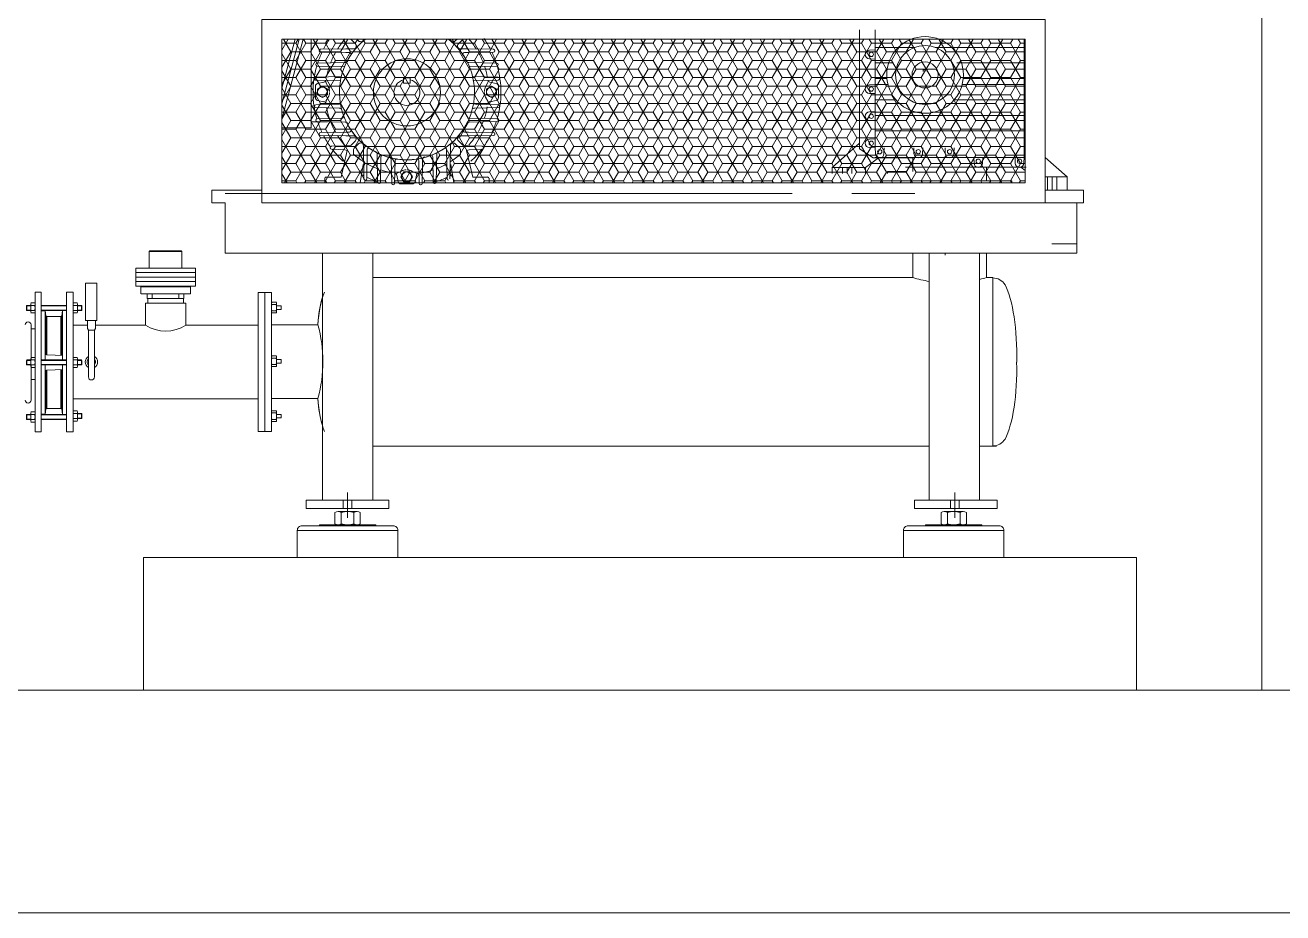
# Model space of a CAD drawing. Header units: millimetres. Extents: x 100 to 1590, y 100 to 694.
# Drawn here: x 1441.7 to 1459.52, y 543.83 to 556.41 of the extents above; entities that cross this region are included whole.
import ezdxf

# ---------------------------------------------------------------- set-up
doc = ezdxf.new("R2010")
doc.units = ezdxf.units.MM
for name, color, linetype, lineweight in [('Aço 1020', 6, 'Continuous', 9), ('contorno', 1, 'Continuous', 9), ('M-EQUIPAMENTOS', 1, 'Continuous', 9), ('PAREDE', 7, 'Continuous', 9)]:
    doc.layers.add(name, color=color, linetype=linetype, lineweight=lineweight)

msp = doc.modelspace()

# ---------------------------------------------------------------- hatches: boundary and pattern name
at = {"layer": 'M-EQUIPAMENTOS', "linetype": 'Continuous'}
h = msp.add_hatch(dxfattribs=at)
h.set_pattern_fill('HONEY', color=1, scale=1.125, angle=180, style=0)
h.set_pattern_definition([(180, (1611.68507, 394.29844), (-0.2109375, 0.12178482), [-0.140625, 0.28125]), (60, (1611.68507, 394.29844), (0.2109375, 0.12178482), [-0.140625, 0.28125]), (120, (1611.68507, 394.29844), (-5e-10, 0.243569645), [0.28125, -0.140625])])
h.paths.add_polyline_path([(1445.34, 554.172), (1455.871, 554.172), (1455.871, 556.208), (1445.34, 556.208)])

# ---------------------------------------------------------------- linework, layer by layer
at = {"layer": 'Aço 1020'}
msp.add_lwpolyline([(1440.472, 546.99), (1440.472, 563.209), (1459.222, 563.209), (1459.222, 546.99)], close=True, dxfattribs=at)
at = {"layer": 'contorno'}
msp.add_line((1446.916, 548.865), (1445.625, 548.865), dxfattribs=at)
at = {"layer": 'M-EQUIPAMENTOS', "linetype": 'Continuous'}
for p, q in [((1445.34, 555.294), (1445.584, 556.208)), ((1445.643, 556.208), (1445.34, 555.076)), ((1445.34, 555.512), (1445.526, 556.208)), ((1445.753, 556.208), (1445.753, 554.952)), ((1446.383, 556.141), (1446.32, 556.204)), ((1446.426, 556.184), (1446.402, 556.208)), ((1447.797, 556.184), (1447.821, 556.208)), ((1447.84, 556.141), (1447.903, 556.204)), ((1453.524, 556.341), (1453.524, 554.655)), ((1453.524, 554.655), (1453.524, 556.341)), ((1453.743, 554.667), (1453.743, 556.341)), ((1455.854, 554.534), (1455.854, 556.208)), ((1445.868, 556.044), (1445.868, 556.046)), ((1445.868, 556.044), (1445.868, 556.042)), ((1445.886, 556.065), (1446.354, 556.071)), ((1445.886, 556.023), (1446.296, 556.018)), ((1446.244, 556.07), (1446.354, 556.071)), ((1447.979, 556.07), (1447.869, 556.071)), ((1448.337, 556.065), (1447.869, 556.071)), ((1448.337, 556.023), (1447.928, 556.018)), ((1448.355, 556.044), (1448.355, 556.046)), ((1448.355, 556.044), (1448.355, 556.042)), ((1453.743, 556.057), (1453.662, 556.053)), ((1454.306, 556.092), (1453.743, 556.092)), ((1455.854, 556.092), (1454.595, 556.092)), ((1455.854, 556.057), (1455.871, 556.056)), ((1445.82, 555.849), (1445.82, 555.851)), ((1445.82, 555.849), (1445.82, 555.848)), ((1445.839, 555.87), (1446.237, 555.876)), ((1446.244, 556.019), (1446.296, 556.018)), ((1447.979, 556.019), (1447.928, 556.018)), ((1448.384, 555.87), (1447.97, 555.877)), ((1448.403, 555.849), (1448.403, 555.851)), ((1448.403, 555.849), (1448.403, 555.848)), ((1453.743, 555.927), (1453.662, 555.932)), ((1454.001, 555.873), (1453.743, 555.873)), ((1455.854, 555.873), (1454.901, 555.873)), ((1455.854, 555.927), (1455.871, 555.928)), ((1445.819, 555.671), (1446.182, 555.678)), ((1445.839, 555.828), (1446.229, 555.822)), ((1448.384, 555.828), (1447.994, 555.822)), ((1448.404, 555.671), (1448.041, 555.678)), ((1454.423, 555.75), (1454.423, 555.776)), ((1454.479, 555.776), (1454.423, 555.776)), ((1454.479, 555.75), (1454.479, 555.776)), ((1445.801, 555.65), (1445.801, 555.652)), ((1445.801, 555.65), (1445.801, 555.652)), ((1445.801, 555.65), (1445.801, 555.648)), ((1445.801, 555.65), (1445.801, 555.648)), ((1445.814, 555.542), (1445.814, 555.461)), ((1445.819, 555.629), (1446.17, 555.623)), ((1445.915, 555.542), (1445.844, 555.501)), ((1445.844, 555.501), (1445.844, 555.42)), ((1445.936, 555.599), (1445.847, 555.581)), ((1445.985, 555.501), (1445.915, 555.542)), ((1445.997, 555.534), (1445.965, 555.594)), ((1445.985, 555.42), (1445.985, 555.501)), ((1447.065, 555.661), (1447.065, 555.586)), ((1447.158, 555.661), (1447.065, 555.661)), ((1447.065, 555.586), (1447.158, 555.586)), ((1447.158, 555.586), (1447.158, 555.661)), ((1448.404, 555.629), (1448.053, 555.623)), ((1448.226, 555.534), (1448.258, 555.594)), ((1448.238, 555.501), (1448.309, 555.542)), ((1448.238, 555.42), (1448.238, 555.501)), ((1448.287, 555.599), (1448.376, 555.581)), ((1448.309, 555.542), (1448.379, 555.501)), ((1448.379, 555.501), (1448.379, 555.42)), ((1448.409, 555.542), (1448.409, 555.461)), ((1448.423, 555.65), (1448.423, 555.652)), ((1448.423, 555.65), (1448.423, 555.648)), ((1453.743, 555.566), (1453.662, 555.562)), ((1453.743, 555.566), (1453.662, 555.562)), ((1453.914, 555.653), (1453.743, 555.653)), ((1453.925, 555.567), (1453.743, 555.567)), ((1455.854, 555.567), (1454.977, 555.567)), ((1455.854, 555.653), (1454.987, 555.653)), ((1455.854, 555.566), (1455.871, 555.565)), ((1455.854, 555.566), (1455.871, 555.565)), ((1445.814, 555.38), (1445.814, 555.461)), ((1445.844, 555.42), (1445.915, 555.38)), ((1445.936, 555.323), (1445.847, 555.34)), ((1445.915, 555.38), (1445.985, 555.42)), ((1445.997, 555.388), (1445.965, 555.328)), ((1448.226, 555.388), (1448.258, 555.328)), ((1448.309, 555.38), (1448.238, 555.42)), ((1448.287, 555.323), (1448.376, 555.34)), ((1448.379, 555.42), (1448.309, 555.38)), ((1448.409, 555.38), (1448.409, 555.461)), ((1453.743, 555.437), (1453.662, 555.441)), ((1453.743, 555.437), (1453.662, 555.441)), ((1454.04, 555.347), (1453.743, 555.347)), ((1455.854, 555.347), (1454.862, 555.347)), ((1455.854, 555.437), (1455.871, 555.437)), ((1455.854, 555.437), (1455.871, 555.437)), ((1445.801, 555.26), (1445.801, 555.261)), ((1445.801, 555.26), (1445.801, 555.258)), ((1445.819, 555.28), (1446.139, 555.286)), ((1445.819, 555.239), (1446.156, 555.232)), ((1448.404, 555.239), (1448.071, 555.232)), ((1448.404, 555.28), (1448.084, 555.286)), ((1448.423, 555.26), (1448.423, 555.261)), ((1448.423, 555.26), (1448.423, 555.258)), ((1453.743, 555.182), (1453.662, 555.178)), ((1455.854, 555.182), (1455.871, 555.181)), ((1445.34, 554.952), (1445.753, 554.952)), ((1445.986, 555.038), (1445.753, 555.038)), ((1445.82, 555.061), (1445.82, 555.062)), ((1445.82, 555.061), (1445.82, 555.059)), ((1445.839, 555.081), (1446.189, 555.087)), ((1445.839, 555.04), (1446.237, 555.033)), ((1448.384, 555.04), (1447.986, 555.033)), ((1448.384, 555.081), (1447.994, 555.088)), ((1448.403, 555.061), (1448.403, 555.062)), ((1448.403, 555.061), (1448.403, 555.059)), ((1453.743, 555.053), (1453.662, 555.057)), ((1455.854, 555.128), (1453.743, 555.128)), ((1455.854, 555.053), (1455.871, 555.054)), ((1445.868, 554.866), (1445.868, 554.867)), ((1445.868, 554.866), (1445.868, 554.864)), ((1445.886, 554.887), (1446.296, 554.892)), ((1445.886, 554.845), (1446.354, 554.839)), ((1446.244, 554.891), (1446.296, 554.892)), ((1446.244, 554.84), (1446.354, 554.839)), ((1448.337, 554.845), (1447.869, 554.839)), ((1447.979, 554.84), (1447.869, 554.839)), ((1448.337, 554.887), (1447.928, 554.892)), ((1447.985, 554.891), (1447.934, 554.892)), ((1448.355, 554.866), (1448.355, 554.867)), ((1448.355, 554.866), (1448.355, 554.864)), ((1453.743, 554.798), (1453.662, 554.794)), ((1455.854, 554.908), (1453.743, 554.908)), ((1455.854, 554.798), (1455.871, 554.797)), ((1446.025, 554.67), (1446.025, 554.672)), ((1446.025, 554.67), (1446.025, 554.669)), ((1446.244, 554.696), (1446.044, 554.691)), ((1446.044, 554.65), (1446.232, 554.641)), ((1446.178, 554.256), (1446.266, 554.631)), ((1446.244, 554.696), (1446.301, 554.698)), ((1446.383, 554.769), (1446.32, 554.706)), ((1446.353, 554.579), (1446.355, 554.645)), ((1446.426, 554.726), (1446.363, 554.663)), ((1446.502, 554.23), (1446.495, 554.698)), ((1446.543, 554.23), (1446.549, 554.639)), ((1447.68, 554.23), (1447.674, 554.639)), ((1447.721, 554.23), (1447.728, 554.698)), ((1447.797, 554.726), (1447.86, 554.663)), ((1447.84, 554.769), (1447.903, 554.706)), ((1447.87, 554.579), (1447.868, 554.645)), ((1447.979, 554.696), (1447.922, 554.698)), ((1448.045, 554.256), (1447.957, 554.631)), ((1447.979, 554.696), (1448.179, 554.691)), ((1448.179, 554.65), (1447.992, 554.641)), ((1448.198, 554.67), (1448.198, 554.672)), ((1448.198, 554.67), (1448.198, 554.669)), ((1453.135, 554.39), (1453.524, 554.736)), ((1453.717, 554.526), (1453.524, 554.655)), ((1453.662, 554.673), (1453.743, 554.667)), ((1453.743, 554.674), (1453.748, 554.586)), ((1453.873, 554.667), (1453.868, 554.586)), ((1454.29, 554.667), (1454.294, 554.586)), ((1454.419, 554.667), (1454.415, 554.586)), ((1454.734, 554.667), (1454.738, 554.586)), ((1454.863, 554.667), (1454.859, 554.586)), ((1446.447, 554.172), (1446.492, 554.432)), ((1446.696, 554.182), (1446.69, 554.58)), ((1446.738, 554.182), (1446.744, 554.54)), ((1446.896, 554.163), (1446.889, 554.501)), ((1446.937, 554.163), (1446.943, 554.489)), ((1447.286, 554.163), (1447.28, 554.489)), ((1447.328, 554.163), (1447.334, 554.501)), ((1447.485, 554.182), (1447.479, 554.54)), ((1447.527, 554.182), (1447.533, 554.58)), ((1447.776, 554.172), (1447.731, 554.432)), ((1453.605, 554.39), (1453.792, 554.526)), ((1454.276, 554.526), (1453.717, 554.526)), ((1453.742, 554.534), (1455.854, 554.534)), ((1454.276, 554.333), (1454.276, 554.518)), ((1455.141, 554.534), (1455.145, 554.453)), ((1455.27, 554.534), (1455.266, 554.453)), ((1455.725, 554.534), (1455.729, 554.453)), ((1455.854, 554.541), (1455.85, 554.453)), ((1455.854, 554.541), (1455.85, 554.453)), ((1455.854, 554.536), (1455.871, 554.537)), ((1456.462, 554.257), (1456.152, 554.533)), ((1445.968, 554.256), (1446.178, 554.256)), ((1446.969, 554.28), (1446.986, 554.191)), ((1447.034, 554.341), (1446.974, 554.309)), ((1447.066, 554.329), (1447.026, 554.258)), ((1447.026, 554.258), (1447.066, 554.188)), ((1447.147, 554.329), (1447.066, 554.329)), ((1447.188, 554.258), (1447.147, 554.329)), ((1447.147, 554.188), (1447.188, 554.258)), ((1447.18, 554.341), (1447.24, 554.309)), ((1447.245, 554.28), (1447.228, 554.191)), ((1448.255, 554.256), (1448.045, 554.256)), ((1453.135, 554.39), (1453.605, 554.39)), ((1453.135, 554.305), (1453.135, 554.39)), ((1453.281, 554.305), (1453.281, 554.39)), ((1453.347, 554.305), (1453.347, 554.39)), ((1453.413, 554.305), (1453.413, 554.39)), ((1453.605, 554.39), (1453.605, 554.305)), ((1453.917, 554.333), (1454.182, 554.333)), ((1453.917, 554.333), (1453.917, 554.305)), ((1455.881, 554.393), (1454.175, 554.393)), ((1455.322, 554.2), (1455.322, 554.385)), ((1455.871, 554.346), (1455.806, 554.393)), ((1456.462, 554.257), (1456.152, 554.257)), ((1456.185, 554.069), (1456.185, 554.257)), ((1456.251, 554.069), (1456.251, 554.257)), ((1456.316, 554.069), (1456.316, 554.257)), ((1456.462, 554.069), (1456.462, 554.257)), ((1445.058, 554.069), (1444.348, 554.069)), ((1444.348, 554.069), (1444.348, 553.89)), ((1445.949, 554.238), (1445.949, 554.172)), ((1446.522, 554.211), (1446.521, 554.211)), ((1446.522, 554.211), (1446.524, 554.211)), ((1446.717, 554.164), (1446.716, 554.164)), ((1446.717, 554.164), (1446.719, 554.164)), ((1446.916, 554.144), (1446.915, 554.144)), ((1446.916, 554.144), (1446.918, 554.144)), ((1447.026, 554.158), (1447.107, 554.158)), ((1447.066, 554.188), (1447.147, 554.188)), ((1447.188, 554.158), (1447.107, 554.158)), ((1447.307, 554.144), (1447.305, 554.144)), ((1447.307, 554.144), (1447.309, 554.144)), ((1447.506, 554.164), (1447.504, 554.164)), ((1447.506, 554.164), (1447.508, 554.164)), ((1448.274, 554.238), (1448.274, 554.172)), ((1453.917, 554.2), (1455.68, 554.2)), ((1455.68, 554.2), (1455.68, 554.172)), ((1456.152, 554.069), (1456.626, 554.069)), ((1456.696, 554.069), (1456.152, 554.069)), ((1456.152, 554.069), (1456.462, 554.069)), ((1456.152, 554.069), (1456.462, 554.069)), ((1456.696, 554.069), (1456.696, 553.89)), ((1444.537, 553.89), (1444.348, 553.89)), ((1444.537, 554.023), (1452.57, 554.023)), ((1444.537, 553.176), (1444.537, 553.89)), ((1444.537, 553.89), (1444.537, 553.176)), ((1452.07, 554.023), (1452.427, 554.023)), ((1453.415, 554.023), (1454.305, 554.023)), ((1456.696, 553.89), (1455.805, 553.89)), ((1456.602, 553.176), (1456.602, 553.89)), ((1456.602, 553.89), (1456.602, 553.176)), ((1443.462, 553.201), (1443.922, 553.201)), ((1456.602, 553.176), (1444.537, 553.176)), ((1445.915, 549.679), (1445.915, 553.176)), ((1446.629, 553.176), (1446.629, 549.679)), ((1453.63, 553.176), (1453.987, 553.176)), ((1454.278, 552.832), (1454.278, 553.176)), ((1454.51, 553.176), (1454.51, 549.679)), ((1454.738, 553.176), (1454.738, 553.149)), ((1455.224, 549.679), (1455.224, 553.176)), ((1455.319, 552.832), (1455.319, 553.176)), ((1456.602, 553.309), (1456.245, 553.309)), ((1443.269, 552.967), (1443.269, 552.71)), ((1443.365, 552.967), (1443.269, 552.967)), ((1443.269, 552.903), (1444.115, 552.903)), ((1443.269, 552.839), (1444.098, 552.839)), ((1444.115, 552.967), (1443.365, 552.967)), ((1444.098, 552.839), (1444.115, 552.839)), ((1444.115, 552.935), (1444.115, 552.967)), ((1444.115, 552.903), (1444.115, 552.935)), ((1444.115, 552.871), (1444.115, 552.903)), ((1444.115, 552.855), (1444.115, 552.871)), ((1444.115, 552.839), (1444.115, 552.855)), ((1444.115, 552.806), (1444.115, 552.839)), ((1454.278, 552.832), (1446.629, 552.832)), ((1455.319, 552.832), (1455.411, 552.832)), ((1455.411, 552.832), (1455.411, 550.463)), ((1443.269, 552.774), (1444.034, 552.774)), ((1443.269, 552.71), (1444.115, 552.71)), ((1443.34, 552.602), (1443.34, 552.7)), ((1443.349, 552.774), (1443.365, 552.774)), ((1443.349, 552.71), (1443.365, 552.71)), ((1443.349, 552.7), (1443.365, 552.7)), ((1444.037, 552.71), (1443.365, 552.71)), ((1443.365, 552.71), (1443.969, 552.71)), ((1443.365, 552.7), (1443.959, 552.7)), ((1443.959, 552.7), (1444.047, 552.7)), ((1444.034, 552.774), (1444.115, 552.774)), ((1444.047, 552.602), (1444.047, 552.7)), ((1444.115, 552.774), (1444.115, 552.806)), ((1444.115, 552.742), (1444.115, 552.774)), ((1444.115, 552.71), (1444.115, 552.742)), ((1441.839, 552.473), (1441.786, 552.473)), ((1441.839, 552.473), (1441.786, 552.473)), ((1441.844, 550.647), (1441.844, 552.627)), ((1441.844, 552.627), (1441.93, 552.627)), ((1441.93, 552.627), (1441.93, 550.647)), ((1442.318, 552.626), (1442.29, 552.626)), ((1442.29, 552.626), (1442.29, 551.116)), ((1442.383, 552.626), (1442.318, 552.626)), ((1442.383, 551.116), (1442.383, 552.626)), ((1442.388, 552.473), (1442.441, 552.473)), ((1442.388, 552.473), (1442.441, 552.473)), ((1443.409, 552.47), (1443.409, 552.309)), ((1443.491, 552.47), (1443.409, 552.47)), ((1443.431, 552.602), (1443.431, 552.535)), ((1443.556, 552.535), (1443.431, 552.535)), ((1443.44, 552.535), (1443.44, 552.47)), ((1443.979, 552.47), (1443.491, 552.47)), ((1443.502, 552.535), (1443.502, 552.602)), ((1443.953, 552.535), (1443.556, 552.535)), ((1443.861, 552.602), (1444.047, 552.602)), ((1443.882, 552.535), (1443.882, 552.602)), ((1443.948, 552.47), (1443.948, 552.535)), ((1443.953, 552.535), (1443.953, 552.602)), ((1443.979, 552.47), (1443.979, 552.158)), ((1445.003, 550.652), (1445.003, 552.622)), ((1445.192, 552.622), (1445.003, 552.622)), ((1445.098, 550.652), (1445.098, 552.622)), ((1445.192, 552.163), (1445.192, 552.622)), ((1445.196, 552.481), (1445.262, 552.481)), ((1445.196, 552.481), (1445.262, 552.481)), ((1445.265, 552.346), (1445.265, 552.466)), ((1445.265, 552.346), (1445.265, 552.466)), ((1441.726, 552.438), (1441.721, 552.432)), ((1441.726, 552.438), (1441.721, 552.432)), ((1441.782, 552.432), (1441.721, 552.432)), ((1441.782, 552.432), (1441.721, 552.432)), ((1441.721, 552.432), (1441.721, 552.372)), ((1441.721, 552.432), (1441.721, 552.372)), ((1441.721, 552.372), (1441.726, 552.366)), ((1441.721, 552.372), (1441.726, 552.366)), ((1441.721, 552.372), (1441.782, 552.372)), ((1441.721, 552.372), (1441.782, 552.372)), ((1441.782, 552.438), (1441.726, 552.438)), ((1441.782, 552.438), (1441.726, 552.438)), ((1441.726, 552.438), (1441.726, 552.366)), ((1441.726, 552.438), (1441.726, 552.366)), ((1441.726, 552.366), (1441.782, 552.366)), ((1441.726, 552.366), (1441.782, 552.366)), ((1441.782, 552.348), (1441.782, 552.455)), ((1441.782, 552.348), (1441.782, 552.455)), ((1441.786, 552.438), (1441.839, 552.438)), ((1441.786, 552.438), (1441.839, 552.438)), ((1441.786, 552.366), (1441.839, 552.366)), ((1441.786, 552.366), (1441.839, 552.366)), ((1441.786, 552.33), (1441.839, 552.33)), ((1441.786, 552.33), (1441.839, 552.33)), ((1441.844, 552.348), (1441.844, 552.455)), ((1441.844, 552.455), (1441.844, 552.348)), ((1441.844, 552.455), (1441.844, 552.348)), ((1441.844, 552.348), (1441.844, 552.455)), ((1442.127, 552.438), (1441.93, 552.438)), ((1442.127, 552.432), (1441.93, 552.432)), ((1441.93, 552.372), (1442.127, 552.372)), ((1441.93, 552.366), (1442.127, 552.366)), ((1441.987, 552.361), (1441.997, 552.29)), ((1441.987, 552.361), (1441.987, 551.665)), ((1441.997, 552.29), (1441.997, 551.739)), ((1442.009, 552.28), (1442.127, 552.28)), ((1442.009, 552.28), (1442.009, 551.739)), ((1442.29, 552.438), (1442.127, 552.438)), ((1442.29, 552.432), (1442.127, 552.432)), ((1442.127, 552.372), (1442.29, 552.372)), ((1442.127, 552.366), (1442.29, 552.366)), ((1442.127, 552.28), (1442.21, 552.28)), ((1442.21, 552.28), (1442.21, 551.73)), ((1442.233, 552.361), (1442.222, 552.29)), ((1442.222, 551.73), (1442.222, 552.29)), ((1442.233, 552.361), (1442.233, 551.665)), ((1442.383, 552.348), (1442.383, 552.455)), ((1442.383, 552.455), (1442.383, 552.348)), ((1442.383, 552.455), (1442.383, 552.348)), ((1442.383, 552.348), (1442.383, 552.455)), ((1442.441, 552.438), (1442.388, 552.438)), ((1442.441, 552.438), (1442.388, 552.438)), ((1442.441, 552.366), (1442.388, 552.366)), ((1442.441, 552.366), (1442.388, 552.366)), ((1442.441, 552.33), (1442.388, 552.33)), ((1442.441, 552.33), (1442.388, 552.33)), ((1442.445, 552.348), (1442.445, 552.455)), ((1442.445, 552.348), (1442.445, 552.455)), ((1442.445, 552.438), (1442.501, 552.438)), ((1442.445, 552.438), (1442.501, 552.438)), ((1442.445, 552.432), (1442.506, 552.432)), ((1442.445, 552.432), (1442.506, 552.432)), ((1442.506, 552.372), (1442.445, 552.372)), ((1442.506, 552.372), (1442.445, 552.372)), ((1442.501, 552.366), (1442.445, 552.366)), ((1442.501, 552.366), (1442.445, 552.366)), ((1442.501, 552.438), (1442.506, 552.432)), ((1442.501, 552.438), (1442.506, 552.432)), ((1442.501, 552.438), (1442.501, 552.366)), ((1442.501, 552.438), (1442.501, 552.366)), ((1442.506, 552.372), (1442.501, 552.366)), ((1442.506, 552.372), (1442.501, 552.366)), ((1442.506, 552.432), (1442.506, 552.372)), ((1442.506, 552.432), (1442.506, 552.372)), ((1443.409, 552.309), (1443.409, 552.158)), ((1445.192, 552.363), (1445.192, 552.45)), ((1445.192, 552.45), (1445.192, 552.363)), ((1445.192, 552.45), (1445.192, 552.363)), ((1445.192, 552.363), (1445.192, 552.45)), ((1445.262, 552.452), (1445.196, 552.452)), ((1445.262, 552.452), (1445.196, 552.452)), ((1445.262, 552.361), (1445.196, 552.361)), ((1445.262, 552.361), (1445.196, 552.361)), ((1445.262, 552.332), (1445.196, 552.332)), ((1445.262, 552.332), (1445.196, 552.332)), ((1445.265, 552.452), (1445.265, 552.361)), ((1445.265, 552.431), (1445.331, 552.431)), ((1445.265, 552.381), (1445.331, 552.381)), ((1445.331, 552.381), (1445.331, 552.431)), ((1441.788, 552.163), (1441.788, 551.665)), ((1441.844, 552.107), (1441.788, 552.107)), ((1442.383, 552.158), (1442.586, 552.158)), ((1442.586, 552.222), (1442.586, 552.111)), ((1442.586, 552.111), (1442.6, 552.088)), ((1442.72, 552.222), (1442.595, 552.222)), ((1442.698, 552.111), (1442.684, 552.088)), ((1442.698, 552.222), (1442.698, 552.111)), ((1442.698, 552.158), (1443.409, 552.158)), ((1443.979, 552.158), (1445.003, 552.158)), ((1445.192, 550.652), (1445.192, 552.163)), ((1445.192, 552.163), (1445.848, 552.163)), ((1441.844, 551.396), (1441.844, 552.101)), ((1442.6, 552.088), (1442.684, 552.088)), ((1442.6, 551.424), (1442.6, 552.088)), ((1442.684, 551.424), (1442.684, 552.088)), ((1441.721, 551.659), (1441.726, 551.665)), ((1441.721, 551.659), (1441.726, 551.665)), ((1441.721, 551.659), (1441.782, 551.659)), ((1441.721, 551.659), (1441.782, 551.659)), ((1441.721, 551.599), (1441.721, 551.659)), ((1441.721, 551.599), (1441.721, 551.659)), ((1441.726, 551.594), (1441.721, 551.599)), ((1441.782, 551.599), (1441.721, 551.599)), ((1441.726, 551.594), (1441.721, 551.599)), ((1441.782, 551.599), (1441.721, 551.599)), ((1441.726, 551.665), (1441.782, 551.665)), ((1441.726, 551.665), (1441.782, 551.665)), ((1441.726, 551.594), (1441.726, 551.665)), ((1441.726, 551.594), (1441.726, 551.665)), ((1441.782, 551.594), (1441.726, 551.594)), ((1441.782, 551.594), (1441.726, 551.594)), ((1441.782, 551.683), (1441.782, 551.576)), ((1441.782, 551.683), (1441.782, 551.576)), ((1441.786, 551.701), (1441.839, 551.701)), ((1441.786, 551.701), (1441.839, 551.701)), ((1441.786, 551.665), (1441.839, 551.665)), ((1441.786, 551.665), (1441.839, 551.665)), ((1441.786, 551.594), (1441.839, 551.594)), ((1441.786, 551.594), (1441.839, 551.594)), ((1441.788, 551.594), (1441.788, 551.096)), ((1441.844, 551.683), (1441.844, 551.576)), ((1441.844, 551.576), (1441.844, 551.683)), ((1441.844, 551.576), (1441.844, 551.683)), ((1441.844, 551.683), (1441.844, 551.576)), ((1441.93, 551.665), (1442.127, 551.665)), ((1441.93, 551.659), (1442.127, 551.659)), ((1442.127, 551.599), (1441.93, 551.599)), ((1442.127, 551.594), (1441.93, 551.594)), ((1441.987, 551.594), (1441.987, 550.898)), ((1442.127, 551.734), (1442.008, 551.739)), ((1442.233, 551.73), (1442.127, 551.734)), ((1442.127, 551.665), (1442.29, 551.665)), ((1442.127, 551.659), (1442.29, 551.659)), ((1442.29, 551.599), (1442.127, 551.599)), ((1442.29, 551.594), (1442.127, 551.594)), ((1442.233, 551.594), (1442.233, 550.898)), ((1442.383, 551.683), (1442.383, 551.576)), ((1442.383, 551.576), (1442.383, 551.683)), ((1442.383, 551.576), (1442.383, 551.683)), ((1442.383, 551.683), (1442.383, 551.576)), ((1442.441, 551.701), (1442.388, 551.701)), ((1442.441, 551.701), (1442.388, 551.701)), ((1442.441, 551.665), (1442.388, 551.665)), ((1442.441, 551.665), (1442.388, 551.665)), ((1442.441, 551.594), (1442.388, 551.594)), ((1442.441, 551.594), (1442.388, 551.594)), ((1442.445, 551.683), (1442.445, 551.576)), ((1442.445, 551.683), (1442.445, 551.576)), ((1442.501, 551.665), (1442.445, 551.665)), ((1442.501, 551.665), (1442.445, 551.665)), ((1442.506, 551.659), (1442.445, 551.659)), ((1442.506, 551.659), (1442.445, 551.659)), ((1442.445, 551.599), (1442.506, 551.599)), ((1442.445, 551.599), (1442.506, 551.599)), ((1442.445, 551.594), (1442.501, 551.594)), ((1442.445, 551.594), (1442.501, 551.594)), ((1442.506, 551.659), (1442.501, 551.665)), ((1442.506, 551.659), (1442.501, 551.665)), ((1442.501, 551.594), (1442.501, 551.665)), ((1442.501, 551.594), (1442.501, 551.665)), ((1442.501, 551.594), (1442.506, 551.599)), ((1442.501, 551.594), (1442.506, 551.599)), ((1442.506, 551.599), (1442.506, 551.659)), ((1442.506, 551.599), (1442.506, 551.659)), ((1445.192, 551.69), (1445.192, 551.603)), ((1445.192, 551.69), (1445.192, 551.603)), ((1445.192, 551.603), (1445.192, 551.689)), ((1445.192, 551.603), (1445.192, 551.689)), ((1445.262, 551.721), (1445.196, 551.721)), ((1445.262, 551.721), (1445.196, 551.721)), ((1445.262, 551.692), (1445.196, 551.692)), ((1445.262, 551.692), (1445.196, 551.692)), ((1445.262, 551.601), (1445.196, 551.601)), ((1445.262, 551.601), (1445.196, 551.601)), ((1445.196, 551.572), (1445.262, 551.572)), ((1445.196, 551.572), (1445.262, 551.572)), ((1445.265, 551.706), (1445.265, 551.586)), ((1445.265, 551.706), (1445.265, 551.586)), ((1445.265, 551.671), (1445.331, 551.671)), ((1445.265, 551.621), (1445.331, 551.621)), ((1445.331, 551.621), (1445.331, 551.671)), ((1441.839, 551.558), (1441.786, 551.558)), ((1441.839, 551.558), (1441.786, 551.558)), ((1441.844, 551.39), (1441.788, 551.39)), ((1441.997, 551.52), (1441.997, 550.969)), ((1442.008, 551.52), (1442.127, 551.524)), ((1442.009, 551.52), (1442.009, 550.979)), ((1442.127, 551.524), (1442.233, 551.529)), ((1442.21, 551.528), (1442.21, 550.979)), ((1442.222, 550.969), (1442.222, 551.529)), ((1442.388, 551.558), (1442.441, 551.558)), ((1442.388, 551.558), (1442.441, 551.558)), ((1442.29, 551.116), (1442.29, 550.647)), ((1445.003, 551.116), (1442.383, 551.116)), ((1442.383, 550.647), (1442.383, 551.116)), ((1445.848, 551.121), (1445.192, 551.121)), ((1455.411, 551.076), (1455.411, 550.448)), ((1441.721, 550.887), (1441.726, 550.893)), ((1441.721, 550.887), (1441.726, 550.893)), ((1441.721, 550.887), (1441.782, 550.887)), ((1441.721, 550.887), (1441.782, 550.887)), ((1441.721, 550.827), (1441.721, 550.887)), ((1441.721, 550.827), (1441.721, 550.887)), ((1441.726, 550.893), (1441.782, 550.893)), ((1441.726, 550.893), (1441.782, 550.893)), ((1441.726, 550.821), (1441.726, 550.893)), ((1441.726, 550.821), (1441.726, 550.893)), ((1441.782, 550.91), (1441.782, 550.803)), ((1441.782, 550.91), (1441.782, 550.803)), ((1441.786, 550.928), (1441.839, 550.928)), ((1441.786, 550.928), (1441.839, 550.928)), ((1441.786, 550.893), (1441.839, 550.893)), ((1441.786, 550.893), (1441.839, 550.893)), ((1441.844, 550.91), (1441.844, 550.803)), ((1441.844, 550.803), (1441.844, 550.91)), ((1441.844, 550.803), (1441.844, 550.91)), ((1441.844, 550.91), (1441.844, 550.803)), ((1441.93, 550.893), (1442.127, 550.893)), ((1441.93, 550.887), (1442.127, 550.887)), ((1441.997, 550.969), (1441.987, 550.898)), ((1442.009, 550.979), (1442.127, 550.979)), ((1442.127, 550.979), (1442.21, 550.979)), ((1442.127, 550.893), (1442.29, 550.893)), ((1442.127, 550.887), (1442.29, 550.887)), ((1442.222, 550.969), (1442.233, 550.898)), ((1442.383, 550.925), (1442.383, 550.818)), ((1442.383, 550.818), (1442.383, 550.925)), ((1442.383, 550.818), (1442.383, 550.925)), ((1442.383, 550.925), (1442.383, 550.818)), ((1442.441, 550.943), (1442.388, 550.943)), ((1442.441, 550.943), (1442.388, 550.943)), ((1442.441, 550.907), (1442.388, 550.907)), ((1442.441, 550.907), (1442.388, 550.907)), ((1442.445, 550.925), (1442.445, 550.818)), ((1442.445, 550.925), (1442.445, 550.818)), ((1442.501, 550.907), (1442.445, 550.907)), ((1442.501, 550.907), (1442.445, 550.907)), ((1442.506, 550.902), (1442.445, 550.902)), ((1442.506, 550.902), (1442.445, 550.902)), ((1442.506, 550.902), (1442.501, 550.907)), ((1442.506, 550.902), (1442.501, 550.907)), ((1442.501, 550.836), (1442.501, 550.907)), ((1442.501, 550.836), (1442.501, 550.907)), ((1442.506, 550.842), (1442.506, 550.902)), ((1442.506, 550.842), (1442.506, 550.902)), ((1445.192, 550.912), (1445.192, 550.825)), ((1445.192, 550.912), (1445.192, 550.825)), ((1445.192, 550.825), (1445.192, 550.911)), ((1445.192, 550.825), (1445.192, 550.911)), ((1445.262, 550.943), (1445.196, 550.943)), ((1445.262, 550.943), (1445.196, 550.943)), ((1445.262, 550.914), (1445.196, 550.914)), ((1445.262, 550.914), (1445.196, 550.914)), ((1445.265, 550.928), (1445.265, 550.808)), ((1445.265, 550.928), (1445.265, 550.808)), ((1445.265, 550.822), (1445.265, 550.914)), ((1445.265, 550.893), (1445.331, 550.893)), ((1445.331, 550.843), (1445.331, 550.893)), ((1441.782, 550.827), (1441.721, 550.827)), ((1441.726, 550.821), (1441.721, 550.827)), ((1441.782, 550.827), (1441.721, 550.827)), ((1441.726, 550.821), (1441.721, 550.827)), ((1441.782, 550.821), (1441.726, 550.821)), ((1441.782, 550.821), (1441.726, 550.821)), ((1441.786, 550.821), (1441.839, 550.821)), ((1441.786, 550.821), (1441.839, 550.821)), ((1441.839, 550.785), (1441.786, 550.785)), ((1441.839, 550.785), (1441.786, 550.785)), ((1442.127, 550.827), (1441.93, 550.827)), ((1442.127, 550.821), (1441.93, 550.821)), ((1442.29, 550.827), (1442.127, 550.827)), ((1442.29, 550.821), (1442.127, 550.821)), ((1442.441, 550.836), (1442.388, 550.836)), ((1442.441, 550.836), (1442.388, 550.836)), ((1442.388, 550.8), (1442.441, 550.8)), ((1442.388, 550.8), (1442.441, 550.8)), ((1442.445, 550.842), (1442.506, 550.842)), ((1442.445, 550.842), (1442.506, 550.842)), ((1442.445, 550.836), (1442.501, 550.836)), ((1442.445, 550.836), (1442.501, 550.836)), ((1442.501, 550.836), (1442.506, 550.842)), ((1442.501, 550.836), (1442.506, 550.842)), ((1445.262, 550.822), (1445.196, 550.822)), ((1445.262, 550.822), (1445.196, 550.822)), ((1445.196, 550.794), (1445.262, 550.794)), ((1445.196, 550.794), (1445.262, 550.794)), ((1445.265, 550.843), (1445.331, 550.843)), ((1441.844, 550.647), (1441.93, 550.647)), ((1442.29, 550.647), (1442.383, 550.647)), ((1445.192, 550.652), (1445.003, 550.652)), ((1454.51, 550.443), (1446.629, 550.443)), ((1455.461, 550.443), (1455.224, 550.443)), ((1446.271, 549.429), (1446.271, 549.786)), ((1454.873, 549.429), (1454.873, 549.786)), ((1445.685, 549.56), (1445.685, 549.679)), ((1445.685, 549.56), (1445.685, 549.679)), ((1445.685, 549.679), (1446.856, 549.679)), ((1446.21, 549.56), (1446.21, 549.679)), ((1446.331, 549.56), (1446.331, 549.679)), ((1446.856, 549.56), (1446.856, 549.679)), ((1454.301, 549.56), (1454.301, 549.679)), ((1454.301, 549.56), (1454.301, 549.679)), ((1454.301, 549.679), (1455.473, 549.679)), ((1454.812, 549.56), (1454.812, 549.679)), ((1454.934, 549.56), (1454.934, 549.679)), ((1455.473, 549.56), (1455.473, 549.679)), ((1445.685, 549.56), (1446.856, 549.56)), ((1454.301, 549.56), (1455.473, 549.56))]:
    msp.add_line(p, q, dxfattribs=at)
at = {"layer": 'M-EQUIPAMENTOS'}
for p, q in [((1446.091, 549.506), (1446.091, 549.342)), ((1446.405, 549.517), (1446.136, 549.517)), ((1446.181, 549.342), (1446.181, 549.506)), ((1446.36, 549.342), (1446.36, 549.506)), ((1446.45, 549.342), (1446.45, 549.506)), ((1454.677, 549.506), (1454.677, 549.342)), ((1454.992, 549.517), (1454.722, 549.517)), ((1454.767, 549.342), (1454.767, 549.506)), ((1454.947, 549.342), (1454.947, 549.506)), ((1455.037, 549.342), (1455.037, 549.506)), ((1446.983, 549.251), (1445.558, 549.251)), ((1445.871, 549.331), (1446.67, 549.331)), ((1445.871, 549.331), (1445.871, 549.317)), ((1446.136, 549.331), (1446.405, 549.331)), ((1446.67, 549.331), (1446.67, 549.317)), ((1455.569, 549.251), (1454.145, 549.251)), ((1454.458, 549.331), (1454.458, 549.317)), ((1454.458, 549.331), (1455.256, 549.331)), ((1454.722, 549.331), (1454.992, 549.331)), ((1455.256, 549.331), (1455.256, 549.317)), ((1455.502, 548.865), (1454.211, 548.865))]:
    msp.add_line(p, q, dxfattribs=at)
at = {"layer": 'M-EQUIPAMENTOS', "linetype": 'Continuous'}
for points in [[(1445.058, 553.89), (1456.152, 553.89), (1456.152, 556.489), (1445.058, 556.489)], [(1445.34, 554.172), (1455.871, 554.172), (1455.871, 556.208), (1445.34, 556.208)]]:
    msp.add_lwpolyline(points, close=True, dxfattribs=at)
msp.add_lwpolyline([(1443.922, 552.967), (1443.922, 553.201, 0.414214), (1443.915, 553.208), (1443.469, 553.208, 0.414214), (1443.462, 553.201), (1443.462, 552.967)], format="xyb", dxfattribs=at)
for points in [[(1442.595, 552.222), (1442.559, 552.222), (1442.559, 552.754), (1442.72, 552.754), (1442.72, 552.222)], [(1443.365, 552.71), (1443.349, 552.71)], [(1443.349, 552.602), (1443.365, 552.602)], [(1443.365, 552.602), (1443.861, 552.602)], [(1441.987, 550.898), (1441.93, 550.898), (1441.93, 552.361), (1441.987, 552.361)]]:
    msp.add_lwpolyline(points, dxfattribs=at)
at = {"layer": 'M-EQUIPAMENTOS'}
for points in [[(1445.558, 548.865), (1446.983, 548.865), (1446.983, 549.251, 0.414214), (1446.916, 549.317), (1445.625, 549.317, 0.414214), (1445.558, 549.251)], [(1454.145, 548.865), (1455.569, 548.865), (1455.569, 549.251, 0.414214), (1455.502, 549.317), (1454.211, 549.317, 0.414214), (1454.145, 549.251)]]:
    msp.add_lwpolyline(points, format="xyb", close=True, dxfattribs=at)
at = {"layer": 'M-EQUIPAMENTOS', "linetype": 'Continuous'}
for centre, radius in [((1454.451, 555.702), 0.543), ((1453.689, 555.992), 0.0307), ((1454.451, 555.702), 0.417), ((1447.112, 555.455), 0.475), ((1454.451, 555.702), 0.185), ((1453.689, 555.501), 0.0307), ((1453.689, 555.501), 0.0307), ((1453.689, 555.117), 0.0307), ((1453.689, 554.733), 0.0307), ((1453.808, 554.613), 0.0307), ((1454.355, 554.613), 0.0307), ((1454.799, 554.613), 0.0307), ((1455.205, 554.48), 0.0307), ((1455.789, 554.48), 0.0307)]:
    msp.add_circle(centre, radius, dxfattribs=at)
for centre, radius, start, end in [((1447.112, 555.455), 1.331, 145.3615, 152.7043), ((1447.112, 555.455), 1.159, 139.1181, 148.0662), ((1447.112, 555.455), 0.956, 128.0777, 51.9223), ((1447.112, 555.455), 0.956, 128.0777, 155.0753), ((1447.112, 555.455), 0.956, 128.0777, 155.0753), ((1447.112, 555.455), 0.956, 128.0777, 155.0753), ((1446.455, 556.213), 0.0408, 225, 359.2347), ((1447.112, 555.455), 0.956, 24.9247, 51.9223), ((1447.112, 555.455), 0.956, 24.9247, 51.9223), ((1447.112, 555.455), 0.956, 24.9247, 51.9223), ((1447.768, 556.213), 0.0408, 180.7653, 315), ((1447.112, 555.455), 1.159, 31.9338, 40.8819), ((1447.112, 555.455), 1.331, 27.2957, 35.0249), ((1447.112, 555.455), 1.331, 154.7369, 161.8282), ((1445.887, 556.046), 0.019, 91.1458, 180), ((1445.887, 556.042), 0.019, 180, 268.8542), ((1447.112, 555.455), 1.159, 150.7972, 158.8561), ((1446.354, 556.112), 0.0408, 270.7653, 45), ((1447.869, 556.112), 0.0408, 135, 269.2347), ((1447.112, 555.455), 1.159, 21.1439, 29.2028), ((1447.112, 555.455), 1.331, 18.1718, 25.2631), ((1448.336, 556.046), 0.019, 0, 88.8542), ((1448.336, 556.042), 0.019, 271.1458, 0), ((1453.662, 555.992), 0.0605, 90, 270), ((1445.839, 555.851), 0.019, 91.1458, 180), ((1445.839, 555.848), 0.019, 180, 268.8542), ((1446.236, 555.917), 0.0408, 270.922, 332.1691), ((1446.295, 555.991), 0.0272, 326.7212, 89.2347), ((1447.928, 555.991), 0.0272, 90.7653, 213.2788), ((1447.987, 555.917), 0.0408, 207.8309, 269.0752), ((1448.384, 555.851), 0.019, 0, 88.8542), ((1448.384, 555.848), 0.019, 271.1458, 0), ((1447.112, 555.455), 1.331, 163.671, 196.329), ((1445.82, 555.652), 0.019, 91.1458, 180), ((1447.112, 555.455), 1.159, 161.3481, 169.1097), ((1447.112, 555.455), 1.159, 10.8903, 18.6519), ((1447.112, 555.455), 1.331, 343.671, 16.329), ((1448.403, 555.652), 0.019, 0, 88.8542), ((1445.82, 555.648), 0.019, 180, 268.8542), ((1445.82, 555.648), 0.019, 180, 268.8542), ((1447.112, 555.455), 0.184, 104.7436, 75.2564), ((1448.403, 555.648), 0.019, 271.1458, 0), ((1453.662, 555.501), 0.0605, 90, 270), ((1453.662, 555.501), 0.0605, 90, 270), ((1446.138, 555.313), 0.0272, 271.005, 8.3376), ((1445.82, 555.261), 0.019, 91.1458, 180), ((1445.82, 555.258), 0.019, 180, 268.8542), ((1447.112, 555.455), 1.159, 190.8903, 198.6519), ((1446.15, 555.192), 0.0408, 15.4279, 88.8757), ((1448.072, 555.192), 0.0408, 90.9248, 152.1691), ((1448.092, 555.326), 0.0408, 207.8309, 269.0752), ((1447.112, 555.467), 1.159, 341.3481, 349.1097), ((1448.403, 555.261), 0.019, 0, 88.8542), ((1448.403, 555.258), 0.019, 271.1458, 0), ((1453.662, 555.117), 0.0605, 90, 270), ((1445.839, 555.062), 0.019, 91.1458, 180), ((1445.839, 555.059), 0.019, 180, 268.8542), ((1447.112, 555.455), 1.331, 198.274, 205.2631), ((1447.112, 555.455), 1.159, 201.1439, 209.2028), ((1446.189, 555.114), 0.0272, 271.005, 8.3376), ((1446.236, 554.993), 0.0408, 27.8309, 89.078), ((1447.112, 555.455), 0.956, 204.9247, 335.0753), ((1447.112, 555.455), 0.956, 204.9247, 335.0753), ((1447.112, 555.455), 0.956, 204.9247, 335.0753), ((1447.993, 554.993), 0.0408, 90.9248, 152.1691), ((1447.112, 555.467), 1.159, 330.7972, 338.8561), ((1447.112, 555.455), 1.331, 334.7369, 341.8282), ((1448.384, 555.062), 0.019, 0, 88.8542), ((1448.384, 555.059), 0.019, 271.1458, 0), ((1445.887, 554.867), 0.019, 91.1458, 180), ((1445.887, 554.864), 0.019, 180, 268.8542), ((1447.112, 555.455), 1.331, 207.2957, 215.5083), ((1447.112, 555.455), 1.159, 211.9338, 220.8833), ((1446.295, 554.919), 0.0272, 270.7653, 33.2788), ((1446.354, 554.798), 0.0408, 315, 89.2347), ((1447.869, 554.798), 0.0408, 90.7653, 225), ((1447.934, 554.919), 0.0272, 146.7212, 269.2347), ((1447.112, 555.467), 1.159, 319.1181, 328.0662), ((1447.112, 555.455), 1.331, 324.4917, 332.7043), ((1448.336, 554.867), 0.019, 0, 88.8542), ((1448.336, 554.864), 0.019, 271.1458, 0), ((1453.662, 554.733), 0.0605, 90, 270), ((1446.044, 554.672), 0.019, 91.1458, 180), ((1446.044, 554.669), 0.019, 180, 268.8542), ((1447.112, 555.455), 1.331, 217.25, 227.2078), ((1446.23, 554.573), 0.0679, 57.9958, 88.5097), ((1446.3, 554.725), 0.0272, 271.4903, 315), ((1446.382, 554.644), 0.0272, 135, 178.5097), ((1446.455, 554.697), 0.0408, 0.7653, 135), ((1446.576, 554.639), 0.0272, 56.7212, 179.2347), ((1446.649, 554.579), 0.0408, 0.9248, 62.1691), ((1447.574, 554.579), 0.0408, 117.8309, 179.0752), ((1447.647, 554.639), 0.0272, 0.7653, 123.2788), ((1447.768, 554.697), 0.0408, 45, 179.2347), ((1447.841, 554.644), 0.0272, 1.4903, 45), ((1447.923, 554.725), 0.0272, 225, 268.5097), ((1447.993, 554.573), 0.0679, 91.4903, 122.0042), ((1447.112, 555.455), 1.331, 312.7922, 322.75), ((1448.179, 554.672), 0.019, 0, 88.8542), ((1448.179, 554.669), 0.019, 271.1458, 0), ((1447.112, 555.455), 1.159, 229.1139, 238.0662), ((1447.112, 555.455), 1.159, 240.7972, 248.8561), ((1446.771, 554.54), 0.0272, 69.5851, 179.0752), ((1446.848, 554.501), 0.0408, 1.1243, 74.5721), ((1446.97, 554.489), 0.0272, 81.6624, 178.995), ((1447.253, 554.489), 0.0272, 1.005, 98.3376), ((1447.375, 554.501), 0.0408, 105.4279, 178.8757), ((1447.452, 554.54), 0.0272, 0.9248, 110.4149), ((1447.112, 555.455), 1.159, 291.1439, 299.2028), ((1447.112, 555.455), 1.159, 301.9338, 310.8861), ((1453.808, 554.586), 0.0605, 180, 0), ((1454.355, 554.586), 0.0605, 180, 0), ((1454.799, 554.586), 0.0605, 180, 0), ((1455.205, 554.453), 0.0605, 180, 0), ((1455.789, 554.453), 0.0605, 180, 0), ((1445.968, 554.238), 0.0187, 90, 180), ((1447.112, 555.455), 1.331, 241.0374, 242.7043), ((1447.112, 555.455), 1.331, 244.7369, 251.8282), ((1447.112, 555.455), 1.159, 251.3481, 259.1097), ((1447.112, 555.455), 1.159, 280.8903, 288.6519), ((1447.112, 555.455), 1.331, 288.1718, 295.2631), ((1447.112, 555.455), 1.331, 297.2957, 298.9626), ((1448.255, 554.238), 0.0187, 0, 90), ((1446.521, 554.23), 0.019, 181.1458, 270), ((1446.524, 554.23), 0.019, 270, 358.8542), ((1446.716, 554.183), 0.019, 181.1458, 270), ((1446.719, 554.183), 0.019, 270, 358.8542), ((1447.112, 555.455), 1.331, 253.671, 254.5885), ((1446.915, 554.163), 0.019, 181.1458, 270), ((1446.918, 554.163), 0.019, 270, 358.8542), ((1447.305, 554.163), 0.019, 181.1458, 270), ((1447.309, 554.163), 0.019, 270, 358.8542), ((1447.112, 555.455), 1.331, 285.4115, 286.329), ((1447.504, 554.183), 0.019, 181.1458, 270), ((1447.508, 554.183), 0.019, 270, 358.8542), ((1447.699, 554.23), 0.019, 181.1458, 270), ((1454.799, 554.532), 1.778, 252.9713, 260.6466), ((1454.799, 554.532), 1.778, 283.8388, 287.0287), ((1455.411, 552.622), 0.204, 31.9458, 90.3416), ((1443.35, 552.7), 0.0101, 90, 180), ((1444.037, 552.7), 0.0101, 0, 90), ((1441.821, 552.455), 0.039, 152.7204, 207.2796), ((1441.821, 552.455), 0.039, 152.7204, 207.2796), ((1441.805, 552.455), 0.039, 332.7204, 27.2796), ((1441.805, 552.455), 0.039, 332.7204, 27.2796), ((1442.422, 552.455), 0.039, 152.7204, 207.2796), ((1442.422, 552.455), 0.039, 152.7204, 207.2796), ((1442.406, 552.455), 0.039, 332.7204, 27.2796), ((1442.406, 552.455), 0.039, 332.7204, 27.2796), ((1445.224, 552.466), 0.0316, 152.7204, 207.2796), ((1445.224, 552.466), 0.0316, 152.7204, 207.2796), ((1445.234, 552.466), 0.0316, 332.7204, 27.2796), ((1445.234, 552.466), 0.0316, 332.7204, 27.2796), ((1441.931, 552.402), 0.149, 166.1642, 193.8358), ((1441.931, 552.402), 0.149, 166.1642, 193.8358), ((1441.821, 552.348), 0.039, 152.7204, 207.2796), ((1441.821, 552.348), 0.039, 152.7204, 207.2796), ((1441.694, 552.402), 0.149, 346.1642, 13.8358), ((1441.694, 552.402), 0.149, 346.1642, 13.8358), ((1441.805, 552.348), 0.039, 332.7204, 27.2796), ((1441.805, 552.348), 0.039, 332.7204, 27.2796), ((1442.009, 552.292), 0.0122, 188.5308, 270), ((1442.21, 552.292), 0.0122, 270, 351.4692), ((1442.533, 552.402), 0.149, 166.1642, 193.8358), ((1442.533, 552.402), 0.149, 166.1642, 193.8358), ((1442.422, 552.348), 0.039, 152.7204, 207.2796), ((1442.422, 552.348), 0.039, 152.7204, 207.2796), ((1442.296, 552.402), 0.149, 346.1642, 13.8358), ((1442.296, 552.402), 0.149, 346.1642, 13.8358), ((1442.406, 552.348), 0.039, 332.7204, 27.2796), ((1442.406, 552.348), 0.039, 332.7204, 27.2796), ((1445.49, 552.406), 0.298, 171.1887, 188.8113), ((1445.49, 552.406), 0.298, 171.1887, 188.8113), ((1445.224, 552.346), 0.0316, 152.7204, 207.2796), ((1445.224, 552.346), 0.0316, 152.7204, 207.2796), ((1444.967, 552.406), 0.298, 351.1887, 8.8113), ((1444.967, 552.406), 0.298, 351.1887, 8.8113), ((1445.234, 552.346), 0.0316, 332.7204, 27.2796), ((1445.234, 552.346), 0.0316, 332.7204, 27.2796), ((1441.746, 552.163), 0.0422, 0, 180), ((1443.694, 552.594), 0.521, 236.8325, 303.1675), ((1444.032, 551.642), 1.89, 344.0015, 15.9985), ((1444.032, 551.642), 1.89, 344.0015, 15.9985), ((1441.821, 551.683), 0.039, 152.7204, 207.2796), ((1441.821, 551.683), 0.039, 152.7204, 207.2796), ((1441.931, 551.629), 0.149, 166.1642, 193.8358), ((1441.931, 551.629), 0.149, 166.1642, 193.8358), ((1441.821, 551.576), 0.039, 152.7204, 207.2796), ((1441.821, 551.576), 0.039, 152.7204, 207.2796), ((1441.805, 551.683), 0.039, 332.7204, 27.2796), ((1441.805, 551.683), 0.039, 332.7204, 27.2796), ((1441.694, 551.629), 0.149, 346.1642, 13.8358), ((1441.694, 551.629), 0.149, 346.1642, 13.8358), ((1441.805, 551.576), 0.039, 332.7204, 27.2796), ((1441.805, 551.576), 0.039, 332.7204, 27.2796), ((1442.422, 551.683), 0.039, 152.7204, 207.2796), ((1442.422, 551.683), 0.039, 152.7204, 207.2796), ((1442.533, 551.629), 0.149, 166.1642, 193.8358), ((1442.533, 551.629), 0.149, 166.1642, 193.8358), ((1442.422, 551.576), 0.039, 152.7204, 207.2796), ((1442.422, 551.576), 0.039, 152.7204, 207.2796), ((1442.406, 551.683), 0.039, 332.7204, 27.2796), ((1442.406, 551.683), 0.039, 332.7204, 27.2796), ((1442.296, 551.629), 0.149, 346.1642, 13.8358), ((1442.296, 551.629), 0.149, 346.1642, 13.8358), ((1442.406, 551.576), 0.039, 332.7204, 27.2796), ((1442.406, 551.576), 0.039, 332.7204, 27.2796), ((1442.642, 551.637), 0.0877, 118.4996, 241.5004), ((1442.642, 551.637), 0.0595, 134.6342, 225.3658), ((1442.642, 551.637), 0.0877, 298.4996, 61.5004), ((1442.642, 551.637), 0.0595, 314.6342, 45.3658), ((1445.224, 551.706), 0.0316, 152.7204, 207.2796), ((1445.224, 551.706), 0.0316, 152.7204, 207.2796), ((1445.49, 551.646), 0.298, 171.1887, 188.8113), ((1445.49, 551.646), 0.298, 171.1887, 188.8113), ((1445.224, 551.586), 0.0316, 152.7204, 207.2796), ((1445.224, 551.586), 0.0316, 152.7204, 207.2796), ((1445.234, 551.706), 0.0316, 332.7204, 27.2796), ((1445.234, 551.706), 0.0316, 332.7204, 27.2796), ((1444.967, 551.646), 0.298, 351.1887, 8.8113), ((1444.967, 551.646), 0.298, 351.1887, 8.8113), ((1445.234, 551.586), 0.0316, 332.7204, 27.2796), ((1445.234, 551.586), 0.0316, 332.7204, 27.2796), ((1442.642, 551.424), 0.0418, 180, 0), ((1441.746, 551.096), 0.0422, 180, 0), ((1441.821, 550.91), 0.039, 152.7204, 207.2796), ((1441.821, 550.91), 0.039, 152.7204, 207.2796), ((1441.931, 550.857), 0.149, 166.1642, 193.8358), ((1441.931, 550.857), 0.149, 166.1642, 193.8358), ((1441.805, 550.91), 0.039, 332.7204, 27.2796), ((1441.805, 550.91), 0.039, 332.7204, 27.2796), ((1441.694, 550.857), 0.149, 346.1642, 13.8358), ((1441.694, 550.857), 0.149, 346.1642, 13.8358), ((1442.009, 550.967), 0.0122, 90, 171.4692), ((1442.21, 550.967), 0.0122, 8.5308, 90), ((1442.422, 550.925), 0.039, 152.7204, 207.2796), ((1442.422, 550.925), 0.039, 152.7204, 207.2796), ((1442.533, 550.872), 0.149, 166.1642, 193.8358), ((1442.533, 550.872), 0.149, 166.1642, 193.8358), ((1442.406, 550.925), 0.039, 332.7204, 27.2796), ((1442.406, 550.925), 0.039, 332.7204, 27.2796), ((1442.296, 550.872), 0.149, 346.1642, 13.8358), ((1442.296, 550.872), 0.149, 346.1642, 13.8358), ((1445.224, 550.928), 0.0316, 152.7204, 207.2796), ((1445.224, 550.928), 0.0316, 152.7204, 207.2796), ((1445.49, 550.868), 0.298, 171.1887, 188.8113), ((1445.49, 550.868), 0.298, 171.1887, 188.8113), ((1445.234, 550.928), 0.0316, 332.7204, 27.2796), ((1445.234, 550.928), 0.0316, 332.7204, 27.2796), ((1444.967, 550.868), 0.298, 351.1887, 8.8113), ((1444.967, 550.868), 0.298, 351.1887, 8.8113), ((1441.821, 550.803), 0.039, 152.7204, 207.2796), ((1441.821, 550.803), 0.039, 152.7204, 207.2796), ((1441.805, 550.803), 0.039, 332.7204, 27.2796), ((1441.805, 550.803), 0.039, 332.7204, 27.2796), ((1442.422, 550.818), 0.039, 152.7204, 207.2796), ((1442.422, 550.818), 0.039, 152.7204, 207.2796), ((1442.406, 550.818), 0.039, 332.7204, 27.2796), ((1442.406, 550.818), 0.039, 332.7204, 27.2796), ((1445.224, 550.808), 0.0316, 152.7204, 207.2796), ((1445.224, 550.808), 0.0316, 152.7204, 207.2796), ((1445.234, 550.808), 0.0316, 332.7204, 27.2796), ((1445.234, 550.808), 0.0316, 332.7204, 27.2796), ((1455.411, 550.652), 0.204, 269.6584, 328.0542)]:
    msp.add_arc(centre, radius, start, end, dxfattribs=at)
at = {"layer": 'M-EQUIPAMENTOS'}
for centre, radius, start, end in [((1446.136, 549.424), 0.0932, 61.1746, 118.8254), ((1446.271, 549.162), 0.355, 75.3556, 104.6444), ((1446.405, 549.424), 0.0932, 61.1746, 118.8254), ((1454.722, 549.424), 0.0932, 61.1746, 118.8254), ((1454.857, 549.162), 0.355, 75.3556, 104.6444), ((1454.992, 549.424), 0.0932, 61.1746, 118.8254), ((1446.136, 549.424), 0.0932, 241.1746, 298.8254), ((1446.271, 549.686), 0.355, 255.3556, 284.6444), ((1446.405, 549.424), 0.0932, 241.1746, 298.8254), ((1454.722, 549.424), 0.0932, 241.1746, 298.8254), ((1454.857, 549.686), 0.355, 255.3556, 284.6444), ((1454.992, 549.424), 0.0932, 241.1746, 298.8254)]:
    msp.add_arc(centre, radius, start, end, dxfattribs=at)
at = {"layer": 'M-EQUIPAMENTOS', "linetype": 'Continuous'}
for centre, major_axis, ratio, start_param, end_param in [((1445.855, 555.542), (-0.0405, 0), 0.999974, -1.379098, 0), ((1445.915, 555.461), (0.0694, 0), 0.999974, -1.570796, 4.712389), ((1445.93, 555.632), (-0.0337, 0), 0.999974, 1.762495, 2.99685), ((1445.995, 555.61), (0.0338, 0), 0.999974, 3.007968, 3.637318), ((1445.879, 555.47), (0.135, 0), 0.999974, -0.007366, 0.495726), ((1445.855, 555.38), (0.0405, 0), 0.999974, 3.141593, 4.52069), ((1445.93, 555.29), (-0.0337, 0), 0.999974, 3.286335, 4.52069), ((1445.995, 555.312), (-0.0338, 0), 0.999974, -0.495726, 0.133625), ((1445.879, 555.452), (-0.135, 0), 0.999974, 2.645867, 3.148958), ((1446.936, 554.274), (0, 0.0338), 0.999974, -1.379098, -0.144743), ((1446.958, 554.339), (0, 0.0338), 0.999974, 3.007968, 3.637318), ((1447.098, 554.222), (0, 0.135), 0.999974, -0.007366, 0.495726), ((1447.107, 554.258), (0, 0.0694), 0.999974, -1.570796, 4.712389), ((1447.116, 554.222), (0, 0.135), 0.999974, -0.495726, 0.007366), ((1447.256, 554.339), (0, 0.0338), 0.999974, 2.645867, 3.275218), ((1447.278, 554.274), (0, 0.0338), 0.999974, 0.144743, 1.379098), ((1447.026, 554.199), (0, 0.0405), 0.999974, 1.762495, 3.141593), ((1447.188, 554.199), (0, 0.0405), 0.999974, 3.141593, 4.52069), ((1446.173, 551.882), (0.046, -0.932), 0.351047, 3.77225, 4.38894), ((1446.174, 551.88), (-0.045, 0.946), 0.346708, 0.76068, 1.250669), ((1455.409, 551.603), (-0.021, 1.196), 0.284191, 3.620078, 4.731943)]:
    msp.add_ellipse(centre, major_axis=major_axis, ratio=ratio, start_param=start_param, end_param=end_param, dxfattribs=at)
at = {"layer": 'M-EQUIPAMENTOS', "linetype": 'Continuous', "extrusion": (0, 0, -1)}
for centre, major_axis, ratio, start_param, end_param in [((1448.344, 555.47), (-0.135, 0), 0.999974, -0.007366, 0.495726), ((1448.309, 555.461), (-0.0694, 0), 0.999974, -1.570796, 4.712389), ((1448.228, 555.61), (-0.0338, 0), 0.999974, 3.007968, 3.637318), ((1448.293, 555.632), (0.0338, 0), 0.999974, 1.762495, 2.99685), ((1448.368, 555.542), (0.0405, 0), 0.999974, -1.379098, 0), ((1448.344, 555.452), (0.135, 0), 0.999974, 2.645867, 3.148958), ((1448.228, 555.312), (0.0338, 0), 0.999974, -0.495726, 0.133625), ((1448.293, 555.29), (0.0338, 0), 0.999974, 3.286335, 4.52069), ((1448.368, 555.38), (-0.0405, 0), 0.999974, 3.141593, 4.52069), ((1455.409, 551.663), (0.021, 1.206), 0.281937, 0.479341, 1.590998), ((1446.173, 551.402), (0.046, 0.932), 0.351047, 3.898879, 4.38894), ((1446.174, 551.404), (-0.045, -0.946), 0.346708, 0.634124, 1.250669)]:
    msp.add_ellipse(centre, major_axis=major_axis, ratio=ratio, start_param=start_param, end_param=end_param, dxfattribs=at)
at = {"layer": 'PAREDE'}
for p, q in [((1457.444, 548.865), (1443.382, 548.865)), ((1443.382, 548.865), (1443.382, 546.99)), ((1457.444, 548.865), (1457.444, 546.99)), ((1485.965, 546.99), (1409.623, 546.99)), ((1389.403, 543.834), (1470.965, 543.834))]:
    msp.add_line(p, q, dxfattribs=at)

doc.saveas('drawing.dxf')
